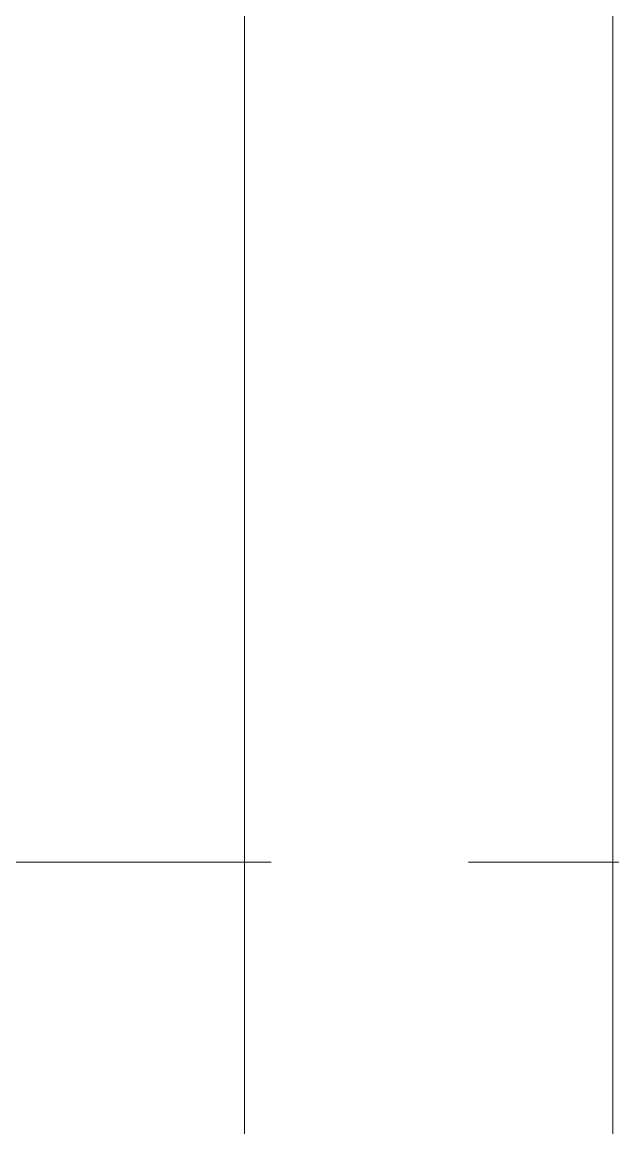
# Model space of a CAD drawing. Header units: millimetres. Extents: x -38913 to 20524, y -4975 to 129755.
# Drawn here: x 10731.09 to 10745.35, y 8993.59 to 9020.29 of the extents above; entities that cross this region are included whole.
import ezdxf

# ---------------------------------------------------------------- set-up
doc = ezdxf.new("R2010")
doc.units = ezdxf.units.MM
doc.linetypes.add('Centre', pattern=[31.75, 6.35, -4.7625, 15.875, -4.7625])
doc.layers.add('A-FLOR-HRAL-2', color=11, linetype='Continuous', lineweight=9)
doc.layers.add('A-FLOR-LEVL-2', color=51, linetype='Centre', lineweight=9)

# ---------------------------------------------------------------- blocks, each defined once
blk = doc.blocks.new('Railing - 10mm-V41-TKCS_THANG BỘ TB4 - MẶT CẮT')
at = {"layer": 'A-FLOR-HRAL-2'}
blk.add_line((-124095.564, 22174.744), (-124095.564, 22939.85), dxfattribs=at)
blk = doc.blocks.new('Railing - Railing-V49-TKCS_THANG BỘ TB4 - MẶT CẮT')
blk.add_blockref('Railing - 10mm-V41-TKCS_THANG BỘ TB4 - MẶT CẮT', (0, -13600))
blk = doc.blocks.new('Railing - 10mm-V71-TKCS_THANG BỘ TB4 - MẶT CẮT')
at = {"layer": 'A-FLOR-HRAL-2'}
blk.add_line((-124104.454, 22168.285), (-124104.454, 22946.309), dxfattribs=at)
blk = doc.blocks.new('Railing - Railing-V80-TKCS_THANG BỘ TB4 - MẶT CẮT')
blk.add_blockref('Railing - 10mm-V71-TKCS_THANG BỘ TB4 - MẶT CẮT', (0, -13600))

msp = doc.modelspace()

# ---------------------------------------------------------------- linework, layer by layer
at = {"layer": 'A-FLOR-LEVL-2'}
msp.add_line((6158.751, 9000), (16513.869, 9000), dxfattribs=at)

# ---------------------------------------------------------------- block references
at = {"layer": 'A-FLOR-HRAL-2'}
for name in ['Railing - Railing-V49-TKCS_THANG BỘ TB4 - MẶT CẮT', 'Railing - Railing-V80-TKCS_THANG BỘ TB4 - MẶT CẮT']:
    msp.add_blockref(name, (134840.916, 0), dxfattribs=at)

doc.saveas('drawing.dxf')
